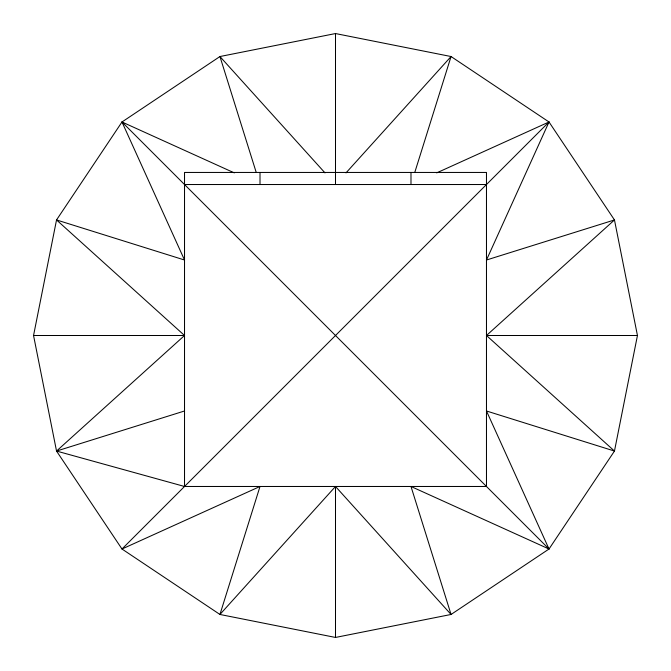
<?xml version="1.0" encoding="UTF-8"?>
<svg xmlns="http://www.w3.org/2000/svg" width="671" height="671" viewBox="0 0 671 671"><rect width="100%" height="100%" fill="white"/><g stroke="black" fill="none" stroke-linecap="round" stroke-linejoin="round"><path stroke-width="1.01" d="M33.55 335.5L56.532 219.945L121.988 121.988L219.945 56.532L335.5 33.55L451.055 56.532L549.012 121.988L614.468 219.945L637.45 335.5L614.468 451.055L549.012 549.012L451.055 614.468L335.5 637.45L219.945 614.468L121.988 549.012L56.532 451.055L33.55 335.5L184.525 335.5L56.532 451.055L184.525 486.475L486.475 486.475L486.475 172.447L184.525 172.447L184.525 486.475M414.745 172.522L451.055 56.532L346.001 172.892M549.012 121.988L486.475 260.012L614.468 219.945L486.475 335.5L614.468 451.055L486.475 410.988L549.012 549.012L410.988 486.475L451.055 614.468L335.5 486.475L219.945 614.468L260.012 486.475L121.988 549.012L549.012 121.988L436.687 172.883M56.532 451.055L184.525 410.988M184.525 184.525L486.475 184.525M486.475 335.5L637.45 335.5M184.525 335.5L56.532 219.945L184.525 260.012L121.988 121.988L234.313 172.883M121.988 121.988L549.012 549.012M324.999 172.892L219.945 56.532L256.255 172.522M410.988 172.447L410.988 184.525M335.5 33.55L335.5 184.525M335.5 486.475L335.5 637.45M260.012 172.447L260.012 184.525"/></g></svg>
